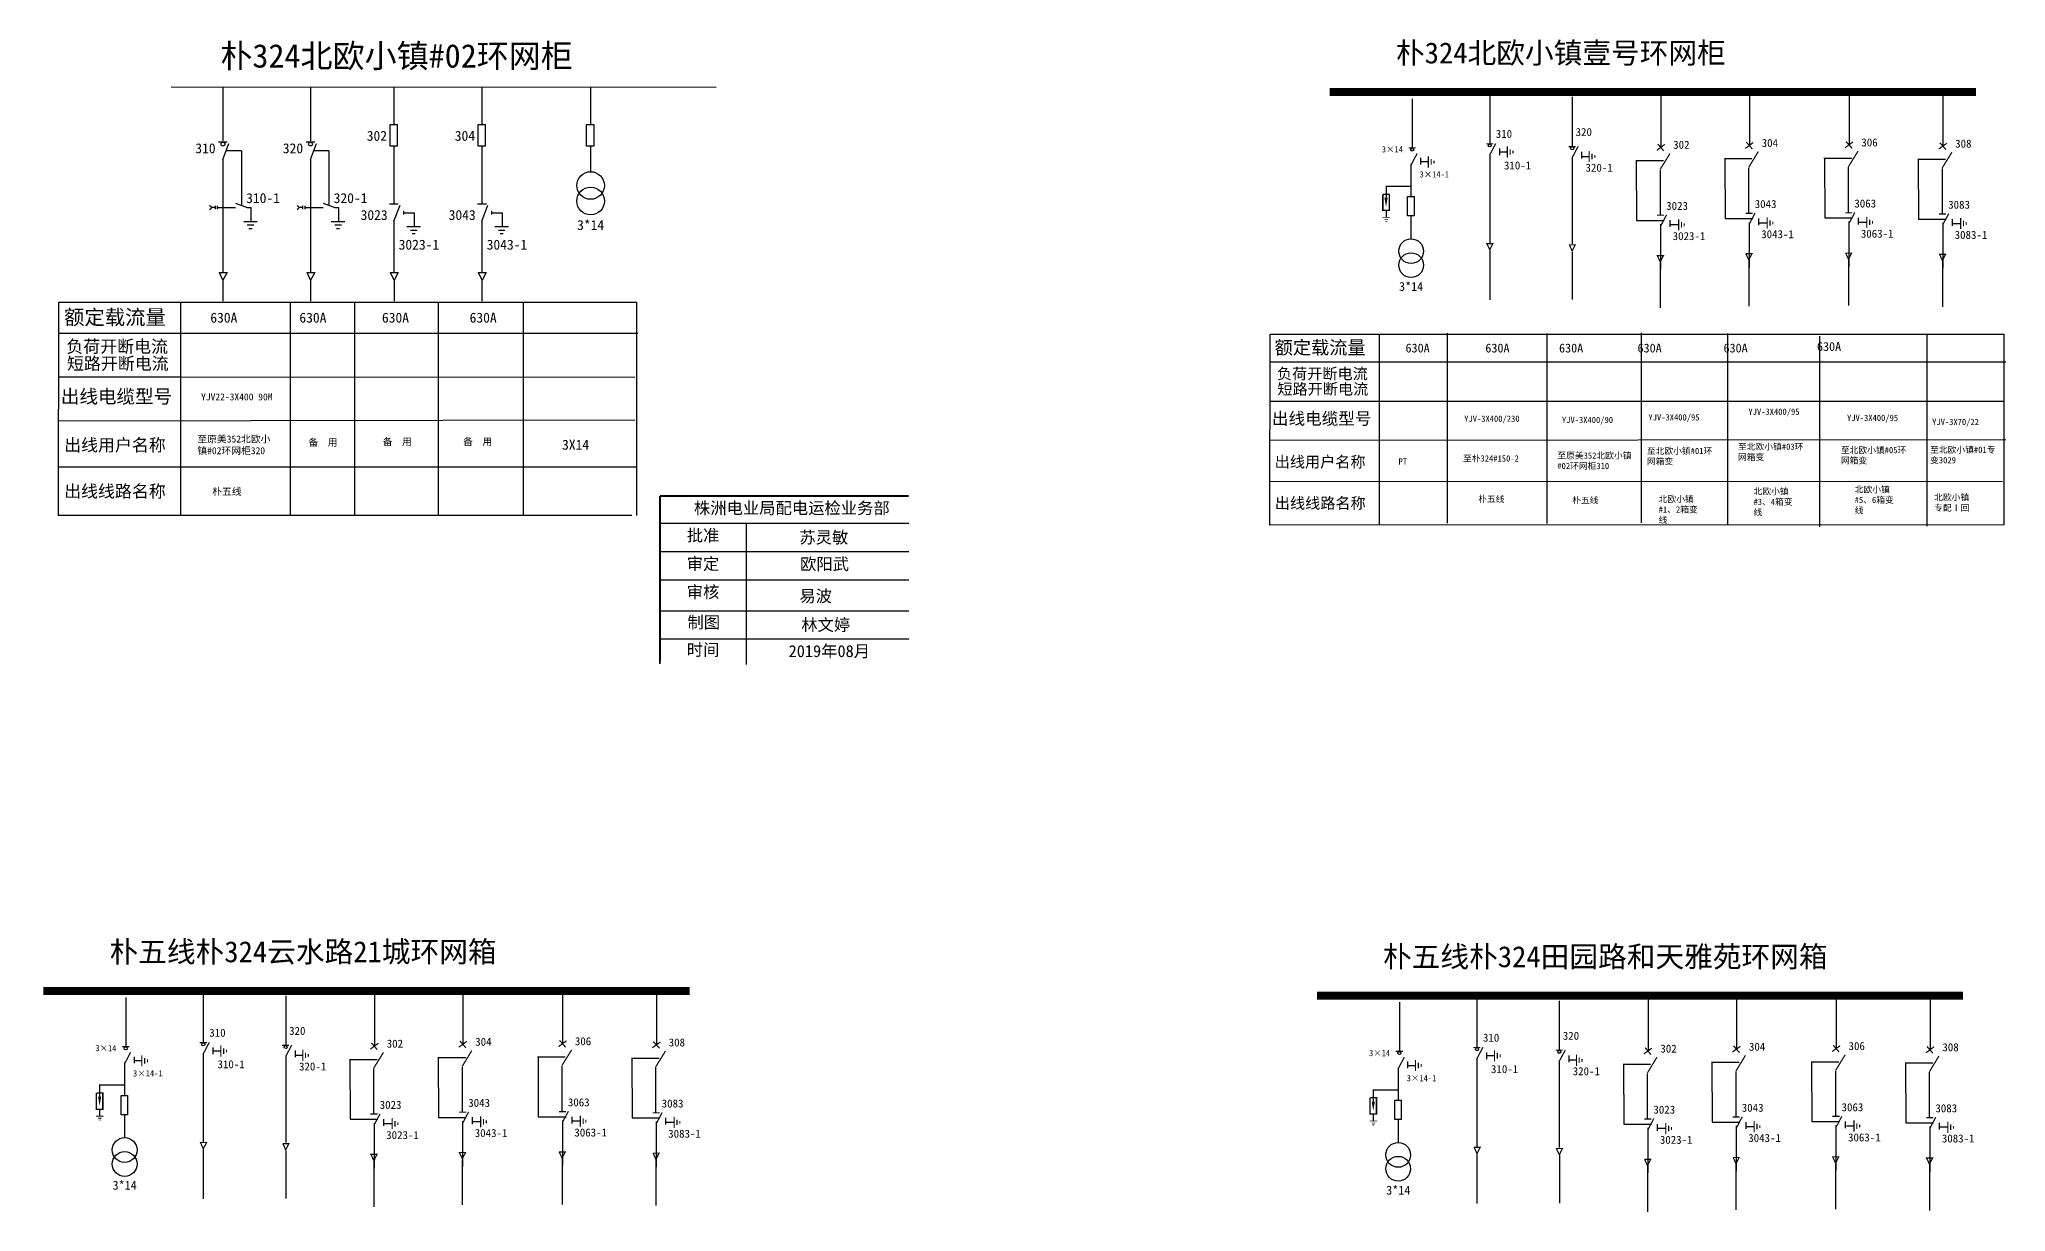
# Model space of a CAD drawing. Extents: x -251 to 1904, y -1451 to -24.
# Drawn here: x -185 to 967, y -738 to -50 of the extents above; entities that cross this region are included whole.
import ezdxf

# ---------------------------------------------------------------- set-up
doc = ezdxf.new("R2010")
doc.units = 0
doc.header["$LTSCALE"] = 0.774411
doc.linetypes.add('CENTER', pattern=[50.8, 31.75, -6.35, 6.35, -6.35])
doc.layers.get('0').update_dxf_attribs({"linetype": 'CONTINUOUS'})
doc.styles.add('_txtstyle_12.33_0_0', font='simsun.ttc', dxfattribs={"height": 12.32961})
doc.styles.add('HZ', font='')
doc.styles.add('KaiTi_GB2312_txtstyle_6.36_0_0', font='simkai_0.ttf', dxfattribs={"height": 6.362107})
doc.styles.add('SimSun_txtstyle_1.09_0_0', font='', dxfattribs={"height": 1.0944})
doc.styles.get("Standard").update_dxf_attribs({"font": '', "height": 2.5})
doc.styles.add('STYLE1', font='txt.shx', dxfattribs={"height": 2.6})
doc.styles.add('字体', font='simkai_0.ttf', dxfattribs={"height": 2.5})
doc.styles.get('HZ').set_extended_font_data('SimSun')
doc.styles.get('SimSun_txtstyle_1.09_0_0').set_extended_font_data('SimSun')
doc.styles.get('Standard').set_extended_font_data('SimSun')

# ---------------------------------------------------------------- blocks, each defined once
blk = doc.blocks.new('JD')
for points in [[(-2, 0.2), (-2, -0.2), (2, 0.2), (2, -0.2)], [(1, -1.2), (1, -0.8), (-1, -1.2), (-1, -0.8)], [(-0.5, -1.8), (-0.5, -2.2), (0.5, -1.8), (0.5, -2.2)]]:
    blk.add_trace(points)

msp = doc.modelspace()

# ---------------------------------------------------------------- linework, layer by layer
at = {"color": 0, "linetype": 'Continuous'}
for p, q in [((-108.2, -78.1), (211.4, -78.4)), ((-77.9, -120.8), (-74.3, -111.4)), ((-26.5, -120.8), (-23, -111.4)), ((-75.9, -115.5), (-67, -115.5)), ((-67, -115.6), (-67, -147.7)), ((-24.5, -115.5), (-15.7, -115.5)), ((-15.7, -115.6), (-15.7, -147.7)), ((-82.5, -148.9), (-84.6, -148.9)), ((-82.4, -147.9), (-82.4, -149.9)), ((-81.1, -147.9), (-81.1, -149.9)), ((-81, -148.9), (-70.4, -148.9)), ((-70.4, -146.4), (-63.6, -148.9)), ((-63.6, -148.9), (-61.5, -148.9)), ((-31.1, -148.9), (-33.2, -148.9)), ((-31.1, -147.9), (-31.1, -149.9)), ((-29.7, -147.9), (-29.7, -149.9)), ((-29.6, -148.9), (-19.1, -148.9)), ((-19.1, -146.4), (-12.2, -148.9)), ((-12.2, -148.9), (-10.1, -148.9)), ((22.4, -157), (26, -147.6)), ((74, -157), (77.5, -147.6)), ((28.1, -151), (28.1, -153)), ((28.1, -152), (34.2, -152)), ((79.7, -151), (79.7, -153)), ((79.7, -152), (85.8, -152)), ((178.4, -334), (324.2, -334)), ((229, -334), (229, -416.9)), ((178.4, -350.6), (324.2, -350.6)), ((178.4, -367.2), (324.2, -367.2)), ((178.4, -385.3), (324.2, -385.3)), ((178.4, -401.9), (324.2, -401.9))]:
    msp.add_line(p, q, dxfattribs=at)
at = {"color": 0}
for p, q in [((-77.8, -78.7), (-77.8, -109.8)), ((-26.5, -78.7), (-26.5, -109.8)), ((22.4, -78.7), (22.4, -100.2)), ((74, -78.7), (74, -100.2)), ((137.6, -78.7), (137.6, -100.2)), ((875.4, -80.5), (875.4, -112.5)), ((619.3, -85.1), (619.3, -113.8)), ((664.8, -82.8), (664.8, -111.5)), ((713.1, -84.1), (713.1, -113.1)), ((765.1, -81.9), (765.1, -113.9)), ((817, -80.8), (817, -112.8)), ((930.4, -81.1), (930.4, -113.2)), ((-80.4, -110.4), (-75.3, -110.4)), ((-29.1, -110.4), (-23.9, -110.4)), ((22.4, -112.9), (22.4, -146.6)), ((74, -112.9), (74, -146.6)), ((137.6, -112.9), (137.6, -127.9)), ((-77.9, -120.8), (-77.8, -187)), ((-26.5, -120.8), (-26.5, -187)), ((618.6, -123.2), (618.6, -142.4)), ((624.3, -122), (628.8, -122)), ((664.8, -117.9), (664.8, -170)), ((670.6, -116.3), (675, -116.3)), ((713.1, -119.5), (713.1, -170.2)), ((718.6, -118.9), (723.1, -118.9)), ((750.4, -121.3), (766.7, -121.3)), ((750.6, -121.6), (750.8, -156.5)), ((764.6, -126.8), (764.6, -153.3)), ((802.3, -120.2), (818.5, -120.2)), ((802.5, -120.4), (802.7, -155.4)), ((816.5, -125.7), (816.5, -152.2)), ((860.7, -119.9), (877, -119.9)), ((861, -120.1), (861.1, -155)), ((874.9, -125.3), (874.9, -151.8)), ((915.7, -120.6), (932, -120.6)), ((916, -120.8), (916.1, -155.7)), ((929.9, -126), (929.9, -152.5)), ((604, -136.2), (604, -143.3)), ((604.1, -136.3), (618.6, -136.3)), ((-61.5, -148.9), (-61.5, -157.1)), ((-10.1, -148.9), (-10.1, -157.1)), ((19.9, -146.7), (25, -146.7)), ((71.4, -146.7), (76.6, -146.7)), ((22.4, -157), (22.4, -187)), ((34.2, -152), (34.2, -160.2)), ((74, -157), (74, -187)), ((85.8, -152), (85.8, -160.2)), ((604, -150.8), (604, -154.5)), ((618.6, -153.8), (618.6, -167.2)), ((750.8, -156.5), (767.1, -156.5)), ((764.9, -158.7), (764.9, -185.2)), ((771, -158.9), (775.4, -158.9)), ((802.7, -155.4), (818.9, -155.4)), ((816.8, -157.6), (816.8, -184.1)), ((822.9, -157.8), (827.3, -157.8)), ((861.1, -155), (877.4, -155)), ((875.3, -157.2), (875.3, -183.7)), ((881.3, -157.5), (885.7, -157.5)), ((916.1, -155.7), (932.4, -155.7)), ((930.3, -157.9), (930.3, -184.4)), ((936.3, -158.2), (940.7, -158.2)), ((664.8, -174.2), (664.8, -203.1)), ((713.1, -175), (713.1, -202.9)), ((764.7, -181.3), (764.7, -207.8)), ((816.6, -180.2), (816.6, -206.7)), ((875.1, -179.9), (875.1, -206.4)), ((930.1, -180.6), (930.1, -207.1)), ((-77.8, -191.6), (-79.9, -187)), ((-79.9, -187), (-75.4, -187)), ((-75.4, -187), (-77.8, -191.6)), ((-28.6, -187), (-24, -187)), ((-26.4, -191.6), (-28.5, -187)), ((-24, -187), (-26.4, -191.6)), ((20.3, -187), (24.9, -187)), ((22.5, -191.6), (20.4, -187)), ((24.9, -187), (22.5, -191.6)), ((71.9, -187), (76.5, -187)), ((74.1, -191.6), (72, -187)), ((76.5, -187), (74.1, -191.6)), ((-174.1, -329.6), (-174, -204.4)), ((-174, -204.4), (164.9, -204.4)), ((-102.6, -205), (-102.6, -329.5)), ((-38.3, -205), (-38.3, -329.5)), ((-0.7, -205), (-0.7, -329.5)), ((48.4, -205), (48.4, -329.5)), ((98.2, -204.4), (98.2, -329.5)), ((164.6, -204.4), (164.6, -329.5)), ((-174, -222.6), (165.5, -222.5)), ((535.9, -335.1), (536, -223.2)), ((536, -223.2), (966.3, -223.2)), ((599.9, -223.7), (599.9, -335)), ((639.8, -222.6), (639.8, -334)), ((698.3, -222.8), (698.3, -334.2)), ((753.5, -222.4), (753.5, -333.8)), ((804.1, -222.8), (804.1, -334.6)), ((858.1, -224.3), (858.1, -336.2)), ((920.9, -223.8), (920.9, -335.7)), ((966.2, -223.2), (966.2, -335)), ((536, -239.4), (967.2, -239.3)), ((-173.8, -248.2), (-102.3, -248.2)), ((-102, -248.2), (163.7, -248.4)), ((536.1, -262.4), (600.1, -262.4)), ((600.4, -262.4), (966.3, -262.5)), ((163.7, -273.6), (-174, -274.1)), ((967.2, -285.1), (536, -285.5)), ((164.3, -301.1), (-174.1, -301.1)), ((965.4, -309.7), (535.9, -309.6)), ((161.9, -329.5), (-174, -329.5)), ((966.3, -335), (536, -335.1)), ((-89.3, -609.8), (-89.3, -638.5)), ((11, -608.9), (11, -640.9)), ((62.9, -607.8), (62.9, -639.8)), ((121.3, -607.5), (121.3, -639.5)), ((176.3, -608.2), (176.3, -640.2)), ((809.5, -610.7), (809.5, -642.7)), ((867.9, -610.3), (867.9, -642.3)), ((-134.8, -612.1), (-134.8, -640.8)), ((-41, -611.1), (-41, -640.1)), ((611.8, -614.9), (611.8, -643.6)), ((657.3, -612.6), (657.3, -641.3)), ((705.5, -614), (705.5, -643)), ((757.6, -611.8), (757.6, -643.8)), ((922.9, -611), (922.9, -643)), ((-89.3, -644.9), (-89.3, -697)), ((-83.5, -643.3), (-79.1, -643.3)), ((-135.5, -650.2), (-135.5, -669.5)), ((-129.8, -649), (-125.3, -649)), ((-41, -646.5), (-41, -697.2)), ((-35.5, -645.9), (-31, -645.9)), ((-3.7, -648.4), (12.6, -648.4)), ((-3.5, -648.6), (-3.3, -683.5)), ((10.5, -653.8), (10.5, -680.3)), ((48.2, -647.2), (64.5, -647.2)), ((48.4, -647.5), (48.6, -682.4)), ((62.4, -652.7), (62.4, -679.2)), ((106.6, -646.9), (122.9, -646.9)), ((106.9, -647.1), (107, -682)), ((120.8, -652.3), (120.8, -678.8)), ((161.6, -647.6), (177.9, -647.6)), ((161.9, -647.8), (162, -682.7)), ((175.8, -653), (175.8, -679.5)), ((611, -653.1), (611, -672.3)), ((616.8, -651.9), (621.2, -651.9)), ((657.3, -647.7), (657.3, -699.9)), ((663.1, -646.2), (667.5, -646.2)), ((705.5, -649.4), (705.5, -700.1)), ((711.1, -648.7), (715.5, -648.7)), ((742.9, -651.2), (759.1, -651.2)), ((743.1, -651.4), (743.3, -686.3)), ((757.1, -656.6), (757.1, -683.1)), ((794.7, -650.1), (811, -650.1)), ((795, -650.3), (795.1, -685.2)), ((809, -655.5), (809, -682)), ((853.2, -649.8), (869.5, -649.8)), ((853.4, -650), (853.6, -684.9)), ((867.4, -655.2), (867.4, -681.7)), ((908.2, -650.4), (924.5, -650.4)), ((908.4, -650.7), (908.6, -685.6)), ((922.4, -655.9), (922.4, -682.4)), ((-150.1, -663.2), (-150.1, -670.3)), ((-150, -663.3), (-135.5, -663.3)), ((596.5, -666.1), (596.5, -673.2)), ((596.6, -666.2), (611.1, -666.2)), ((-150.1, -677.8), (-150.1, -681.5)), ((-135.5, -680.9), (-135.5, -694.2)), ((-3.3, -683.5), (13, -683.5)), ((10.8, -685.7), (10.8, -712.2)), ((16.9, -685.9), (21.3, -685.9)), ((48.6, -682.4), (64.8, -682.4)), ((62.7, -684.6), (62.7, -711.1)), ((68.8, -684.8), (73.2, -684.8)), ((107, -682), (123.3, -682)), ((121.2, -684.3), (121.2, -710.7)), ((127.2, -684.5), (131.6, -684.5)), ((162, -682.7), (178.3, -682.7)), ((176.2, -684.9), (176.2, -711.4)), ((182.2, -685.2), (186.7, -685.2)), ((596.5, -680.7), (596.5, -684.3)), ((611, -683.7), (611, -697.1)), ((743.3, -686.3), (759.5, -686.3)), ((757.4, -688.6), (757.4, -715)), ((763.5, -688.8), (767.9, -688.8)), ((795.1, -685.2), (811.4, -685.2)), ((809.3, -687.4), (809.3, -713.9)), ((815.4, -687.7), (819.8, -687.7)), ((853.6, -684.9), (869.8, -684.9)), ((867.7, -687.1), (867.7, -713.6)), ((873.8, -687.3), (878.2, -687.3)), ((908.6, -685.6), (924.9, -685.6)), ((922.7, -687.8), (922.7, -714.3)), ((928.8, -688), (933.2, -688)), ((-89.3, -701.2), (-89.3, -730.1)), ((-41, -702), (-41, -729.9)), ((10.7, -708.4), (10.7, -734.8)), ((62.5, -707.2), (62.5, -733.7)), ((121, -706.9), (121, -733.4)), ((176, -707.6), (176, -734.1)), ((657.3, -704.1), (657.3, -732.9)), ((705.6, -704.8), (705.6, -732.7)), ((757.2, -711.2), (757.2, -737.7)), ((809.1, -710.1), (809.1, -736.6)), ((867.5, -709.8), (867.5, -736.2)), ((922.5, -710.4), (922.5, -736.9))]:
    msp.add_line(p, q, dxfattribs=at)
at = {"color": 0, "linetype": 'CENTER'}
for p, q in [((-77.8, -191.3), (-77.8, -203.8)), ((-26.5, -191.3), (-26.5, -203.8)), ((22.5, -191.3), (22.5, -203.8)), ((74, -191.3), (74, -203.8))]:
    msp.add_line(p, q, dxfattribs=at)
at = {"color": 0}
for points, const_width in [([(571, -81.2), (949.8, -81.2)], 4.69), ([(617.3, -113.9), (621.4, -113.9)], 0.704), ([(662.7, -111.6), (666.9, -111.6)], 0.704), ([(664.8, -118), (668.3, -111.4)], 0.704), ([(711, -113.2), (715.1, -113.2)], 0.704), ([(713.1, -119.7), (716.6, -113)], 0.704), ([(762.7, -115.4), (767.4, -111.9)], 0.704), ([(763.3, -111.7), (766.8, -115.7)], 0.704), ([(814.5, -114.3), (819.2, -110.8)], 0.704), ([(815.2, -110.6), (818.7, -114.6)], 0.704), ([(873, -113.9), (877.7, -110.5)], 0.704), ([(873.6, -110.2), (877.2, -114.3)], 0.704), ([(928, -114.6), (932.7, -111.2)], 0.704), ([(928.6, -110.9), (932.2, -114.9)], 0.704), ([(618.7, -123.9), (622.2, -117.2)], 0.704), ([(764.7, -126.5), (770.4, -117.3)], 0.704), ([(816.6, -125.3), (822.2, -116.1)], 0.704), ([(875, -125), (880.7, -115.8)], 0.704), ([(930, -125.7), (935.7, -116.5)], 0.704), ([(602.1, -141.1), (602.1, -150.6), (605.9, -150.6), (605.9, -141.1), (602.2, -141.1)], 0.802), ([(762.8, -153.4), (767, -153.4)], 0.704), ([(764.9, -159.9), (768.4, -153.2)], 0.704), ([(814.7, -152.3), (818.9, -152.3)], 0.704), ([(816.8, -158.8), (820.3, -152.1)], 0.704), ([(873.2, -152), (877.3, -152)], 0.704), ([(875.2, -158.5), (878.8, -151.8)], 0.704), ([(928.2, -152.7), (932.3, -152.7)], 0.704), ([(930.2, -159.2), (933.8, -152.5)], 0.704), ([(663.1, -170.1), (666.6, -170.1), (664.8, -173.7), (663.1, -170.1)], 0.704), ([(711.3, -170.8), (714.9, -170.8), (713.1, -174.4), (711.4, -170.7)], 0.704), ([(763, -177.1), (766.6, -177.1), (764.7, -180.7), (763, -177.1)], 0.704), ([(814.9, -176), (818.5, -176), (816.6, -179.6), (814.9, -175.9)], 0.704), ([(873.3, -175.7), (876.9, -175.7), (875.1, -179.3), (873.4, -175.6)], 0.704), ([(928.3, -176.4), (931.9, -176.4), (930.1, -180), (928.4, -176.3)], 0.704), ([(-183.1, -608.2), (195.7, -608.2)], 4.69), ([(563.5, -611), (942.2, -611)], 4.69), ([(-136.8, -640.9), (-132.7, -640.9)], 0.704), ([(-135.4, -650.9), (-131.9, -644.2)], 0.704), ([(-91.4, -638.6), (-87.2, -638.6)], 0.704), ([(-89.3, -645.1), (-85.8, -638.4)], 0.704), ([(-43.1, -640.2), (-39, -640.2)], 0.704), ([(-41, -646.7), (-37.5, -640)], 0.704), ([(8.6, -642.4), (13.3, -638.9)], 0.704), ([(9.2, -638.7), (12.7, -642.7)], 0.704), ([(10.6, -653.5), (16.3, -644.3)], 0.704), ([(60.4, -641.3), (65.2, -637.8)], 0.704), ([(61.1, -637.6), (64.6, -641.6)], 0.704), ([(62.5, -652.4), (68.1, -643.2)], 0.704), ([(118.9, -640.9), (123.6, -637.5)], 0.704), ([(119.5, -637.2), (123.1, -641.3)], 0.704), ([(120.9, -652), (126.6, -642.8)], 0.704), ([(173.9, -641.6), (178.6, -638.2)], 0.704), ([(174.5, -637.9), (178.1, -641.9)], 0.704), ([(175.9, -652.7), (181.6, -643.5)], 0.704), ([(609.7, -643.7), (613.9, -643.7)], 0.704), ([(655.2, -641.4), (659.3, -641.4)], 0.704), ([(657.3, -647.9), (660.8, -641.2)], 0.704), ([(703.5, -643), (707.6, -643)], 0.704), ([(705.5, -649.5), (709.1, -642.9)], 0.704), ([(755.1, -645.2), (759.8, -641.8)], 0.704), ([(755.8, -641.5), (759.3, -645.6)], 0.704), ([(807, -644.1), (811.7, -640.7)], 0.704), ([(807.7, -640.4), (811.2, -644.5)], 0.704), ([(865.5, -643.8), (870.2, -640.3)], 0.704), ([(866.1, -640.1), (869.6, -644.1)], 0.704), ([(867.5, -654.9), (873.1, -645.7)], 0.704), ([(920.5, -644.5), (925.2, -641)], 0.704), ([(921.1, -640.8), (924.6, -644.8)], 0.704), ([(611.2, -653.7), (614.7, -647.1)], 0.704), ([(757.2, -656.3), (762.8, -647.1)], 0.704), ([(809.1, -655.2), (814.7, -646)], 0.704), ([(922.5, -655.6), (928.1, -646.4)], 0.704), ([(-152, -668.1), (-152, -677.6), (-148.2, -677.6), (-148.2, -668.1), (-151.9, -668.1)], 0.802), ([(10.8, -686.9), (14.3, -680.3)], 0.704), ([(60.6, -679.3), (64.8, -679.3)], 0.704), ([(62.7, -685.8), (66.2, -679.1)], 0.704), ([(119.1, -679), (123.2, -679)], 0.704), ([(121.1, -685.5), (124.7, -678.8)], 0.704), ([(174.1, -679.7), (178.2, -679.7)], 0.704), ([(176.1, -686.2), (179.7, -679.5)], 0.704), ([(594.6, -670.9), (594.6, -680.4), (598.4, -680.4), (598.4, -670.9), (594.7, -670.9)], 0.802), ([(8.7, -680.4), (12.9, -680.4)], 0.704), ([(755.3, -683.3), (759.5, -683.3)], 0.704), ([(757.4, -689.8), (760.9, -683.1)], 0.704), ([(807.2, -682.2), (811.3, -682.2)], 0.704), ([(809.3, -688.7), (812.8, -682)], 0.704), ([(865.6, -681.8), (869.8, -681.8)], 0.704), ([(867.7, -688.3), (871.2, -681.7)], 0.704), ([(920.6, -682.5), (924.8, -682.5)], 0.704), ([(922.7, -689), (926.2, -682.3)], 0.704), ([(-91, -697.1), (-87.4, -697.1), (-89.3, -700.8), (-91, -697.1)], 0.704), ([(-42.8, -697.8), (-39.2, -697.8), (-41, -701.4), (-42.7, -697.7)], 0.704), ([(60.8, -703), (64.4, -703), (62.5, -706.6), (60.8, -703)], 0.704), ([(119.2, -702.7), (122.8, -702.7), (121, -706.3), (119.3, -702.6)], 0.704), ([(174.2, -703.4), (177.8, -703.4), (176, -707), (174.3, -703.3)], 0.704), ([(655.5, -700), (659.1, -700), (657.3, -703.6), (655.6, -699.9)], 0.704), ([(703.8, -700.6), (707.4, -700.6), (705.6, -704.3), (703.8, -700.6)], 0.704), ([(8.9, -704.1), (12.5, -704.1), (10.7, -707.8), (8.9, -704.1)], 0.704), ([(755.5, -707), (759.1, -707), (757.2, -710.6), (755.5, -706.9)], 0.704), ([(807.3, -705.9), (810.9, -705.9), (809.1, -709.5), (807.4, -705.8)], 0.704), ([(865.8, -705.5), (869.4, -705.5), (867.5, -709.2), (865.8, -705.5)], 0.704), ([(920.8, -706.2), (924.4, -706.2), (922.5, -709.8), (920.8, -706.2)], 0.704)]:
    msp.add_lwpolyline(points, dxfattribs=dict(at, const_width=const_width))
at = {"color": 0, "linetype": 'Continuous'}
for points in [[(20.2, -100.2), (24.4, -100.2), (24.4, -112.9), (20.2, -112.9)], [(71.8, -100.2), (76, -100.2), (76, -112.9), (71.8, -112.9)], [(135.4, -100.2), (139.6, -100.2), (139.6, -112.9), (135.4, -112.9)], [(616.6, -142.4), (620.4, -142.4), (620.4, -153.8), (616.6, -153.8)], [(-137.5, -669.5), (-133.7, -669.5), (-133.7, -680.9), (-137.5, -680.9)], [(609.1, -672.3), (612.8, -672.3), (612.8, -683.7), (609.1, -683.7)]]:
    msp.add_lwpolyline(points, close=True, dxfattribs=at)
at = {"color": 0}
for points in [[(670.4, -114.4), (670.4, -118.3)], [(624.2, -119.8), (624.2, -123.7)], [(718.6, -116.2), (718.6, -120.1)], [(770.4, -156.4), (770.4, -160.3)], [(822.3, -155.3), (822.3, -159.2)], [(880.8, -155), (880.8, -158.9)], [(935.8, -155.7), (935.8, -159.6)], [(-83.7, -641.4), (-83.7, -645.4)], [(-35.5, -643.2), (-35.5, -647.1)], [(662.9, -644.3), (662.9, -648.2)], [(-129.9, -646.8), (-129.9, -650.7)], [(616.6, -649.6), (616.6, -653.5)], [(711.1, -646.1), (711.1, -650)], [(16.4, -683.4), (16.4, -687.4)], [(68.2, -682.3), (68.2, -686.3)], [(126.7, -682), (126.7, -685.9)], [(181.7, -682.7), (181.7, -686.6)], [(762.9, -686.3), (762.9, -690.2)], [(814.8, -685.2), (814.8, -689.1)], [(873.2, -684.8), (873.2, -688.8)], [(928.2, -685.5), (928.2, -689.4)]]:
    msp.add_lwpolyline(points, dxfattribs=at)
for points in [[(604, -143.2, 1.87, 0, 0), (604, -148.6, 0, 0, 0)], [(-150.1, -670.2, 1.87, 0, 0), (-150.1, -675.6, 0, 0, 0)], [(596.5, -673.1, 1.87, 0, 0), (596.5, -678.4, 0, 0, 0)]]:
    msp.add_lwpolyline(points, format="xyseb", dxfattribs=at)
at = {"color": 0, "linetype": 'Continuous', "const_width": 1.17}
for points in [[(178.4, -318.1), (178.3, -416.6)], [(178.4, -318.1), (324.2, -318.1)]]:
    msp.add_lwpolyline(points, dxfattribs=at)
at = {"color": 0}
for centre, radius in [((-77.8, -111.7), 1.12), ((-26.5, -111.7), 1.12), ((619.3, -114.9), 0.901), ((664.8, -112.5), 0.901), ((713.1, -114.2), 0.901), ((-134.8, -641.9), 0.901), ((-89.3, -639.6), 0.901), ((-41, -641.2), 0.901), ((611.8, -644.7), 0.901), ((657.3, -642.4), 0.901), ((705.5, -644), 0.901)]:
    msp.add_circle(centre, radius, dxfattribs=at)
at = {"color": 0, "linetype": 'Continuous'}
for centre, radius in [((137.7, -136), 8.11), ((137.7, -145.1), 8.11), ((618.7, -174.5), 7.26), ((618.7, -182.7), 7.26), ((-135.4, -701.5), 7.26), ((-135.4, -709.7), 7.26), ((611.1, -704.4), 7.26), ((611.1, -712.5), 7.26)]:
    msp.add_circle(centre, radius, dxfattribs=at)
for centre in [(-85.6, -148.9), (-34.3, -148.9)]:
    msp.add_arc(centre, 1.01, 268.8681, 90.9872, dxfattribs=at)
at = {"color": 0}
for points in [[(-65.7, -156.8), (-65.7, -157.6), (-57.6, -156.8), (-57.6, -157.6)], [(-59.6, -159.6), (-59.6, -158.8), (-63.7, -159.6), (-63.7, -158.8)], [(-62.7, -160.9), (-62.7, -161.7), (-60.6, -160.9), (-60.6, -161.7)], [(-14.4, -156.8), (-14.4, -157.6), (-6.2, -156.8), (-6.2, -157.6)], [(-8.2, -159.6), (-8.2, -158.8), (-12.3, -159.6), (-12.3, -158.8)], [(-11.3, -160.9), (-11.3, -161.7), (-9.3, -160.9), (-9.3, -161.7)], [(29.9, -159.8), (29.9, -160.6), (38.1, -159.8), (38.1, -160.6)], [(81.5, -159.8), (81.5, -160.6), (89.7, -159.8), (89.7, -160.6)], [(36.1, -162.7), (36.1, -161.9), (32, -162.7), (32, -161.9)], [(33, -163.9), (33, -164.7), (35, -163.9), (35, -164.7)], [(87.6, -162.7), (87.6, -161.9), (83.6, -162.7), (83.6, -161.9)], [(84.6, -163.9), (84.6, -164.7), (86.6, -163.9), (86.6, -164.7)]]:
    msp.add_trace(points, dxfattribs=at)

# ---------------------------------------------------------------- block references
at = {"color": 0, "xscale": 1.641589076075536, "yscale": 1.641589076075536, "zscale": 1.641589076075199, "rotation": 90}
for p in [(675.1, -116.4), (628.8, -122.2), (723.1, -119), (775.5, -159.1), (827.4, -158), (885.8, -157.6), (940.8, -158.3), (-79, -643.5), (-31, -646), (667.6, -646.3), (-125.3, -649.2), (621.3, -652), (715.6, -648.9), (21.4, -686.1), (73.3, -685), (131.7, -684.6), (186.7, -685.3), (768, -688.9), (819.8, -687.8), (878.3, -687.5), (933.3, -688.2)]:
    msp.add_blockref('JD', p, dxfattribs=at)
at = {"color": 0, "xscale": 1.123227728845468, "yscale": 1.12322772884589, "zscale": 1.123227728866948}
for p in [(604.1, -154.7), (-150, -681.7), (596.6, -684.5)]:
    msp.add_blockref('JD', p, dxfattribs=at)

# ---------------------------------------------------------------- texts
at = {"color": 0}
for s, height, p in [('310', 4.69, (668.3, -108.1)), ('320', 4.69, (715.1, -107)), ('310', 5.83, (-94, -117.1)), ('320', 5.83, (-42.7, -117.1)), ('302', 5.83, (6.5, -109.8)), ('304', 5.83, (58.1, -109.8)), ('302', 4.69, (772.3, -114.5)), ('304', 4.69, (824.2, -113.4)), ('306', 4.69, (882.6, -113.1)), ('308', 4.69, (937.6, -113.8)), ('310-1', 4.69, (673.1, -126.6)), ('320-1', 4.69, (720.9, -127.9)), ('310-1', 5.83, (-64.2, -146.3)), ('320-1', 5.83, (-12.9, -146.3)), ('3023', 4.69, (768.2, -150.3)), ('3043', 4.69, (820.1, -149.2)), ('3063', 4.69, (878.5, -148.9)), ('3083', 4.69, (933.5, -149.6)), ('3023', 5.83, (2.9, -156.2)), ('3043', 5.83, (54.5, -156.2)), ('3*14', 5.83, (129.8, -162.1)), ('3023-1', 5.83, (25.2, -173.6)), ('3043-1', 5.83, (76.8, -173.6)), ('3023-1', 4.69, (772, -168)), ('3043-1', 4.69, (823.9, -166.9)), ('3063-1', 4.69, (882.3, -166.6)), ('3083-1', 4.69, (937.3, -167.3)), ('3*14', 5.21, (611.6, -197.8)), ('630A', 5.83, (-85.2, -216.4)), ('630A', 5.83, (-33, -216.4)), ('630A', 5.83, (15.4, -216.4)), ('630A', 5.83, (66.8, -216.4)), ('630A', 5.21, (615.4, -233.9)), ('630A', 5.21, (662.2, -233.9)), ('630A', 5.21, (705.4, -233.9)), ('630A', 5.21, (751.4, -233.9)), ('630A', 5.21, (801.8, -233.9)), ('630A', 5.21, (856.6, -233)), ('3X14', 5.83, (121, -290.9)), ('310', 4.69, (-85.8, -635.1)), ('320', 4.69, (-39, -634)), ('310', 4.69, (660.8, -638)), ('320', 4.69, (707.6, -636.9)), ('302', 4.69, (18.2, -641.5)), ('304', 4.69, (70.1, -640.4)), ('306', 4.69, (128.5, -640.1)), ('308', 4.69, (183.5, -640.8)), ('302', 4.69, (764.8, -644.4)), ('304', 4.69, (816.7, -643.3)), ('306', 4.69, (875.1, -642.9)), ('308', 4.69, (930.1, -643.6)), ('310-1', 4.69, (-81, -653.6)), ('320-1', 4.69, (-33.2, -654.9)), ('310-1', 4.69, (665.5, -656.4)), ('320-1', 4.69, (713.4, -657.7)), ('3023', 4.69, (14.1, -677.4)), ('3043', 4.69, (66, -676.2)), ('3063', 4.69, (124.4, -675.9)), ('3083', 4.69, (179.4, -676.6)), ('3023', 4.69, (760.7, -680.2)), ('3043', 4.69, (812.5, -679.1)), ('3063', 4.69, (871, -678.8)), ('3083', 4.69, (926, -679.4)), ('3023-1', 4.69, (17.9, -695.1)), ('3043-1', 4.69, (69.8, -693.9)), ('3063-1', 4.69, (128.2, -693.6)), ('3083-1', 4.69, (183.2, -694.3)), ('3023-1', 4.69, (764.5, -697.9)), ('3043-1', 4.69, (816.3, -696.8)), ('3063-1', 4.69, (874.8, -696.5)), ('3083-1', 4.69, (929.8, -697.1)), ('3*14', 5.21, (-142.5, -724.8)), ('3*14', 5.21, (604.1, -727.7))]:
    msp.add_text(s, height=height, dxfattribs=at).set_placement(p)
at = {"color": 0, "style": 'HZ'}
for s, height, p in [('3×14', 3.64, (601.5, -116.6)), ('3×14-1', 3.64, (623.6, -131.3)), ('额定载流量', 8.74, (-170.9, -217.6)), ('负荷开断电流', 7.28, (-169.6, -234)), ('额定载流量', 7.82, (538.7, -234.9)), ('短路开断电流', 7.28, (-169.2, -244)), ('负荷开断电流', 6.51, (540, -249.6)), ('短路开断电流', 6.51, (540.3, -258.6)), ('出线电缆型号', 7.97, (-172.8, -263.7)), ('出线电缆型号', 7.13, (537.1, -276.2)), ('出线用户名称', 7.28, (-170.9, -291.8)), ('出线用户名称', 6.51, (538.7, -301.3)), ('出线线路名称', 7.28, (-170.9, -318.9)), ('出线线路名称', 6.51, (538.8, -325.5)), ('3×14', 3.64, (-152.6, -643.6)), ('3×14', 3.64, (594, -646.5)), ('3×14-1', 3.64, (-130.5, -658.4)), ('3×14-1', 3.64, (616.1, -661.2))]:
    msp.add_text(s, height=height, dxfattribs=at).set_placement(p)
at = {"color": 0, "linetype": 'Continuous', "attachment_point": 1}
for s, insert, char_height, width, style in [('{\\fSimSun|b1|i0|c134|p2;朴324北欧小镇#02环网\\fSimSun|b0|i0|c134|p2;柜}', (-79.3, -53.1), 13.783, 319.004, 'STYLE1'), ('{\\fSimSun|b1|i0|c134|p2;朴324北欧小镇壹号环网柜}', (609.8, -52.1), 12.33, 302.752, 'STYLE1'), ('{\\fSimSun|b0|i0|c134|p2;YJV22-3X400 90M}', (-90.6, -257.9), 4.102, 45.138, 'STYLE1'), ('{\\fSimSun|b0|i0|c134|p2;YJV-3X400/230}', (649.8, -270.9), 3.669, 40.378, 'STYLE1'), ('{\\fSimSun|b0|i0|c134|p2;YJV-3X400/90}', (707.1, -271.6), 3.669, 40.378, 'STYLE1'), ('{\\fSimSun|b0|i0|c134|p2;YJV-3X400/95}', (757.8, -270.1), 3.669, 40.378, 'STYLE1'), ('{\\fSimSun|b0|i0|c134|p2;YJV-3X400/95}', (816.4, -266.8), 3.669, 40.378, 'STYLE1'), ('{\\fSimSun|b0|i0|c134|p2;YJV-3X400/95}', (874.2, -270.4), 3.669, 40.378, 'STYLE1'), ('{\\fSimSun|b0|i0|c134|p2;YJV-3X70/22}', (924.1, -272.8), 3.669, 40.378, 'STYLE1'), ('{\\fSimSun|b0|i0|c134|p2;至原美\\fSimSun|b1|i0|c134|p2;352北欧小镇#02环网柜32\\fSimSun|b0|i0|c134|p2;0}', (-92.8, -282.6), 4.102, 45.138, 'STYLE1'), ('{\\fKaiTi_GB2312|b0|i0|c134|p49;\\C0;备  用}', (-27.7, -284.6), 4.102, 45.138, 'STYLE1'), ('{\\fKaiTi_GB2312|b0|i0|c134|p49;\\C0;备  用}', (15.9, -284.2), 4.102, 45.138, 'STYLE1'), ('{\\fKaiTi_GB2312|b0|i0|c134|p49;\\C0;备  用}', (63, -284.1), 4.102, 45.138, 'STYLE1'), ('{\\fSimSun|b0|i0|c134|p2;\\C0;至\\fSimSun|b1|i0|c134|p2;北欧小镇#03环网箱变}', (810.3, -287.3), 3.669, 40.991, 'STYLE1'), ('{\\fSimSun|b0|i0|c134|p2;PT}', (611.3, -296), 3.669, 40.378, 'STYLE1'), ('{\\fSimSun|b0|i0|c134|p2;至\\fSimSun|b1|i0|c134|p2;朴324#1\\fSimSun|b0|i0|c134|p2;50-2}', (649.1, -294.2), 3.669, 40.378, 'STYLE1'), ('{\\fSimSun|b0|i0|c134|p2;至原\\fSimSun|b1|i0|c134|p2;美352北欧小镇\\fSimSun|b0|i0|c134|p2;\\P\\fSimSun|b1|i0|c134|p2;#02环网柜31\\fSimSun|b0|i0|c134|p2;0}', (704.4, -292.5), 3.669, 47.698, 'STYLE1'), ('{\\fSimSun|b0|i0|c134|p2;\\C0;至\\fSimSun|b1|i0|c134|p2;北欧小镇#01环网箱变}', (756.9, -289.8), 3.669, 40.991, 'STYLE1'), ('{\\fSimSun|b0|i0|c134|p2;\\C0;至\\fSimSun|b1|i0|c134|p2;北欧小镇#05环网箱变}', (870.6, -289.3), 3.669, 40.991, 'STYLE1'), ('{\\fSimSun|b0|i0|c134|p2;\\C0;至\\fSimSun|b1|i0|c134|p2;北欧小镇#01专变302\\fSimSun|b0|i0|c134|p2;9}', (922.9, -289.1), 3.669, 40.991, 'STYLE1'), ('{\\fSimSun|b0|i0|c134|p2;朴五线}', (-84.1, -313.4), 4.102, 45.138, 'STYLE1'), ('株洲电业局配电运检业务部', (198.3, -321.6), 7.011, 191.688, '字体'), ('{\\fSimSun|b0|i0|c134|p2;朴五线}', (658, -318), 3.669, 40.378, 'STYLE1'), ('{\\fSimSun|b0|i0|c134|p2;朴五线}', (713.1, -318.7), 3.669, 40.378, 'STYLE1'), ('{\\fKaiTi_GB2312|b0|i0|c134|p49;\\C7;北欧小镇#1、2箱变线}', (763.8, -318), 3.669, 25.4, 'STYLE1'), ('{\\fKaiTi_GB2312|b0|i0|c134|p49;\\C7;北欧小镇#3、4箱变线}', (819.4, -313.5), 3.669, 25.4, 'STYLE1'), ('{\\fKaiTi_GB2312|b0|i0|c134|p49;\\C7;北欧小镇#5、6箱变线}', (878.7, -312.4), 3.669, 25.4, 'STYLE1'), ('{\\fKaiTi_GB2312|b0|i0|c134|p49;\\C7;北欧小镇专配Ⅰ回}', (925.3, -317), 3.669, 25.4, 'STYLE1'), ('{\\fKaiTi_GB2312|b0|i0|c134|p49;批准}', (194.1, -337.6), 7.011, 54.833, '字体'), ('苏灵敏', (260.1, -338.8), 7.01, 54.833, '字体'), ('\\f\uffbfﾬￌﾣﾤ_GB2312|b0|i0|c134|p49;审定', (194.1, -354.3), 7.011, 54.833, '字体'), ('欧阳武', (260.5, -354.4), 7.01, 54.833, '字体'), ('\\f\uffbfﾬￌﾣﾤ_GB2312|b0|i0|c134|p49;审核', (194.1, -370.8), 7.011, 54.833, '字体'), ('易波', (260.1, -373.2), 7.01, 54.833, '字体'), ('\\f\uffbfﾬￌﾣﾤ_GB2312|b0|i0|c134|p49;制图', (194.5, -388.6), 7.011, 54.833, '字体'), ('\\f\uffbfﾬￌﾣﾤ_GB2312|b0|i0|c134|p49;时间', (194.1, -404.7), 7.011, 54.833, '字体')]:
    msp.add_mtext(s, dxfattribs=dict(at, insert=insert, char_height=char_height, width=width, style=style))
at = {"color": 7, "linetype": 'Continuous', "attachment_point": 1}
for s, insert, char_height, width, style in [('林文婷', (261.2, -390.1), 7.01, 54.833, 'SimSun_txtstyle_1.09_0_0'), ('2019年08月', (253.8, -405.5), 7.01, 102.558, 'KaiTi_GB2312_txtstyle_6.36_0_0'), ('朴五线朴324云水路21城环网箱', (-144.3, -579.1), 12.33, 302.752, '_txtstyle_12.33_0_0'), ('{\\fSimSun|b0|i0|c134|p2;朴五线朴}324{\\fSimSun|b0|i0|c134|p2;田园路和天雅苑环网箱}', (602.2, -582), 12.33, 302.752, '_txtstyle_12.33_0_0')]:
    msp.add_mtext(s, dxfattribs=dict(at, insert=insert, char_height=char_height, width=width, style=style))

doc.saveas('drawing.dxf')
